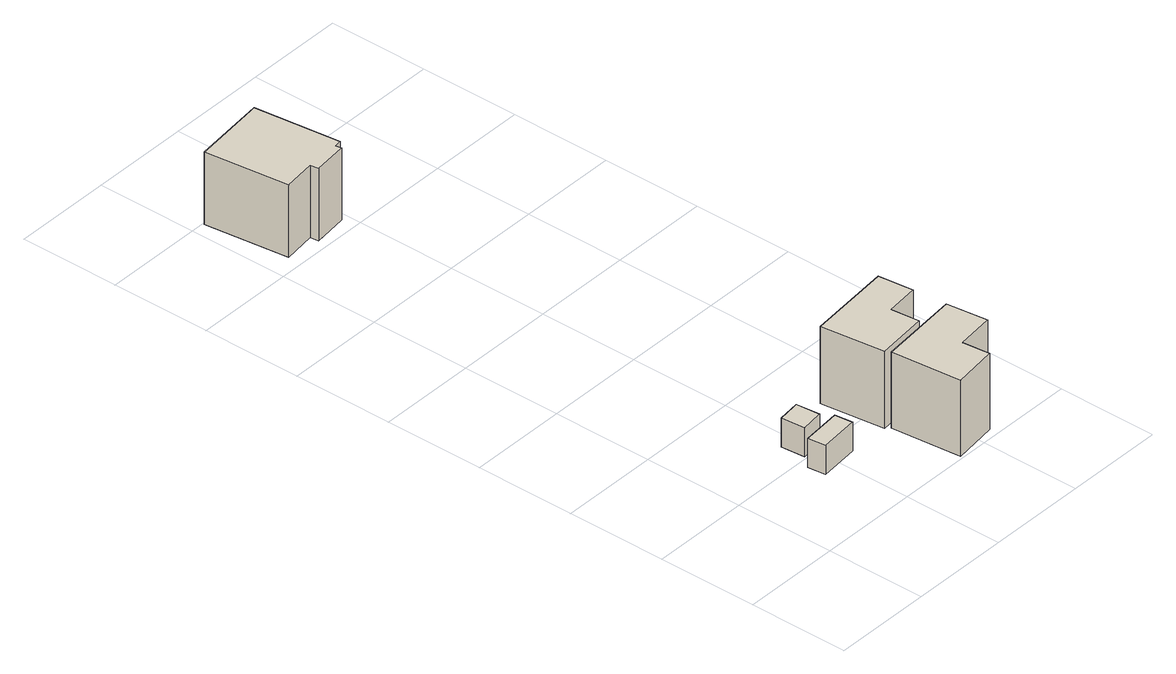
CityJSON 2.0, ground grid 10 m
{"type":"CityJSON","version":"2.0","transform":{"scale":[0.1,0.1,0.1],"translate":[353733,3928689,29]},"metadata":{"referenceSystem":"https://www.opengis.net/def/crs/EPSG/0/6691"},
"CityObjects":{
"building1":{"type":"Building","attributes":{"BuildingIDAttribute.prefecture":"14","BuildingIDAttribute.city":"14153","BuildingDetailAttribute.surveyYear":2015,"BuildingRiverFloodingRiskAttribute.description":"1","BuildingRiverFloodingRiskAttribute.rankOrg":"1","BuildingRiverFloodingRiskAttribute.depth":0.24,"BuildingRiverFloodingRiskAttribute.adminType":"2","BuildingRiverFloodingRiskAttribute.scale":"2","BuildingRiverFloodingRiskAttribute.duration":0.417},"geometry":[{"type":"Solid","lod":"1","boundaries":[[[[0,1,2,3]],[[2,4,5,3]],[[1,6,4,2]],[[0,7,6,1]],[[3,5,7,0]],[[4,6,7,5]]]]}]},
"building2":{"type":"Building","attributes":{"BuildingIDAttribute.prefecture":"14","BuildingIDAttribute.city":"14153","BuildingDetailAttribute.surveyYear":2015,"BuildingRiverFloodingRiskAttribute.description":"1","BuildingRiverFloodingRiskAttribute.rankOrg":"2","BuildingRiverFloodingRiskAttribute.depth":0.71,"BuildingRiverFloodingRiskAttribute.adminType":"2","BuildingRiverFloodingRiskAttribute.scale":"2","BuildingRiverFloodingRiskAttribute.duration":0.417},"geometry":[{"type":"Solid","lod":"1","boundaries":[[[[8,9,10,11]],[[10,12,13,11]],[[9,14,12,10]],[[8,15,14,9]],[[11,13,15,8]],[[12,14,15,13]]]]}]},
"building3":{"type":"Building","attributes":{"measuredHeight":8.5,"BuildingIDAttribute.prefecture":"14","BuildingIDAttribute.city":"14153","BuildingDetailAttribute.surveyYear":2015,"BuildingRiverFloodingRiskAttribute.description":"1","BuildingRiverFloodingRiskAttribute.rankOrg":"1","BuildingRiverFloodingRiskAttribute.depth":0.33,"BuildingRiverFloodingRiskAttribute.adminType":"2","BuildingRiverFloodingRiskAttribute.scale":"2"},"geometry":[{"type":"Solid","lod":"1","boundaries":[[[[16,17,18,19,20,21]],[[20,22,23,21]],[[19,24,22,20]],[[18,25,24,19]],[[17,26,25,18]],[[16,27,26,17]],[[21,23,27,16]],[[22,24,25,26,27,23]]]]}]},
"building4":{"type":"Building","attributes":{"measuredHeight":8.6,"BuildingIDAttribute.prefecture":"14","BuildingIDAttribute.city":"14153","BuildingDetailAttribute.surveyYear":2015,"BuildingRiverFloodingRiskAttribute.description":"1","BuildingRiverFloodingRiskAttribute.rankOrg":"2","BuildingRiverFloodingRiskAttribute.depth":0.74,"BuildingRiverFloodingRiskAttribute.adminType":"2","BuildingRiverFloodingRiskAttribute.scale":"2","BuildingRiverFloodingRiskAttribute.duration":0.417},"geometry":[{"type":"Solid","lod":"1","boundaries":[[[[28,29,30,31,32,33]],[[32,34,35,33]],[[31,36,34,32]],[[30,37,36,31]],[[29,38,37,30]],[[28,39,38,29]],[[33,35,39,28]],[[34,36,37,38,39,35]]]]}]},
"building5":{"type":"Building","attributes":{"usage":"411","measuredHeight":8.3,"storeysAboveGround":2,"BuildingIDAttribute.prefecture":"14","BuildingIDAttribute.city":"14153","BuildingDetailAttribute.totalFloorArea":111.72,"BuildingDetailAttribute.buildingFootprintArea":55.86,"BuildingDetailAttribute.buildingStructureType":"601","BuildingDetailAttribute.buildingStructureOrgType":"1","BuildingDetailAttribute.orgUsage":"10","BuildingDetailAttribute.surveyYear":2015,"BuildingRiverFloodingRiskAttribute.description":"1","BuildingRiverFloodingRiskAttribute.rankOrg":"2","BuildingRiverFloodingRiskAttribute.depth":0.75,"BuildingRiverFloodingRiskAttribute.adminType":"2","BuildingRiverFloodingRiskAttribute.scale":"2","BuildingRiverFloodingRiskAttribute.duration":1.17},"geometry":[{"type":"Solid","lod":"1","boundaries":[[[[40,41,42,43,44,45,46,47]],[[46,48,49,47]],[[45,50,48,46]],[[44,51,50,45]],[[43,52,51,44]],[[42,53,52,43]],[[41,54,53,42]],[[40,55,54,41]],[[47,49,55,40]],[[48,50,51,52,53,54,55,49]]]]}]}
},
"vertices":[
[108,86,12],[110,68,12],[70,64,12],[68,82,12],[70,64,42],[68,82,42],[110,68,42],[108,86,42],
[105,100,8],[82,97,8],[80,121,8],[103,124,8],[80,121,38],[103,124,38],[82,97,38],[105,100,38],
[248,82,2],[253,41,2],[215,36,2],[218,9,2],[173,3,2],[166,73,2],[173,3,81],[166,73,81],[218,9,81],[215,36,81],[253,41,81],[248,82,81],
[240,150,2],[244,115,2],[211,111,2],[214,83,2],[162,77,2],[154,141,2],[162,77,82],[154,141,82],[214,83,82],[211,111,82],[244,115,82],[240,150,82],
[83,702,8],[93,616,8],[86,615,8],[87,609,8],[52,605,8],[51,613,8],[18,609,8],[8,693,8],[18,609,83],[8,693,83],[51,613,83],[52,605,83],[87,609,83],[86,615,83],[93,616,83],[83,702,83]
]}
